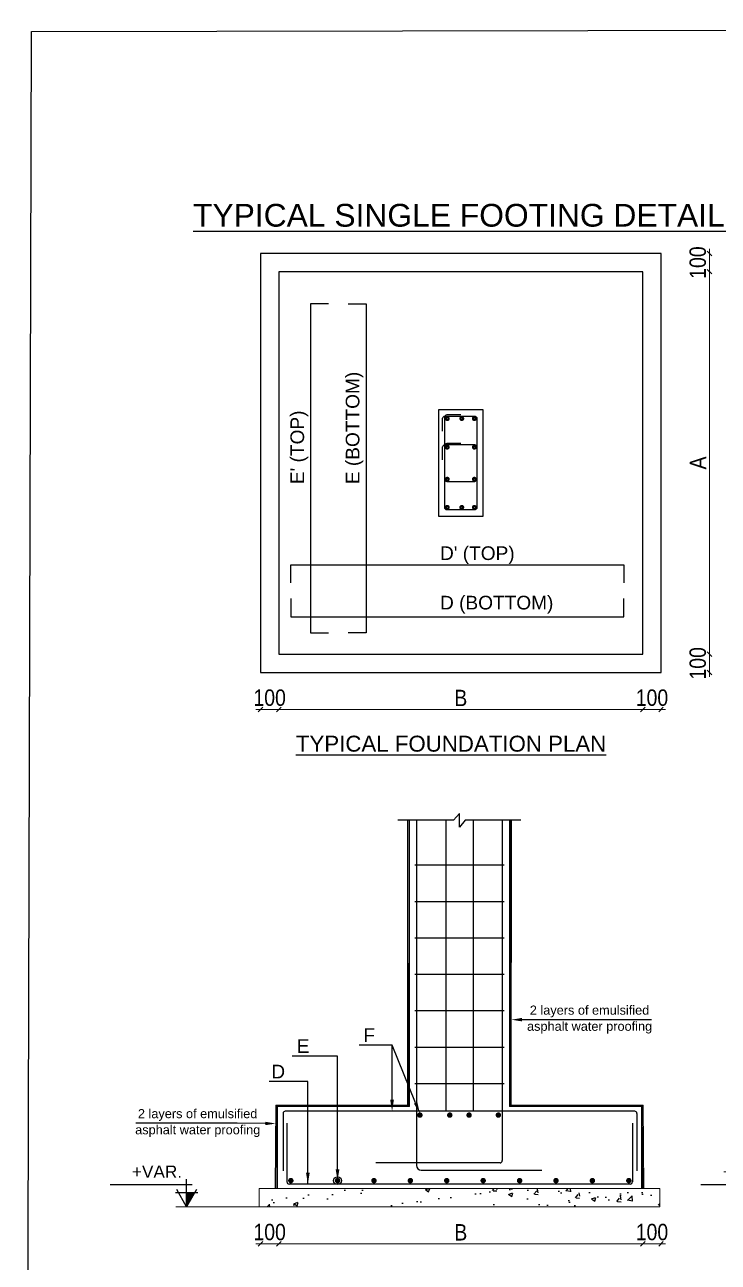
# Model space of a CAD drawing. Header units: metres. Extents: x -55 to 193, y -43 to 92.
# Drawn here: x 90.28 to 105.52, y 37.5 to 64.68 of the extents above; entities that cross this region are included whole.
import ezdxf
from ezdxf import colors
from ezdxf.entities.mleader import LeaderData, LeaderLine
from ezdxf.enums import TextEntityAlignment as Align
from ezdxf.math import Vec2, Vec3

# ---------------------------------------------------------------- set-up
doc = ezdxf.new("R2010")
doc.units = ezdxf.units.M
doc.header["$MEASUREMENT"] = 0
for name, color, linetype in [('A-LEVELS', 9, 'Continuous'), ('S-BAR DOT', 6, 'Continuous'), ('S-BLINDING LINE', 1, 'Continuous'), ('S-CONCRETE PLANS', 4, 'Continuous'), ('S-HATCH', 9, 'Continuous'), ('S-Leaders', 137, 'Continuous'), ('S-Steel', 3, 'Continuous'), ('S-SYMPOLS', 6, 'Continuous'), ('S-TEXT MAIN TITLE', 2, 'Continuous'), ('S-TEXT SUB TITLE', 2, 'Continuous')]:
    doc.layers.add(name, color=color, linetype=linetype)
for name, color, linetype, lineweight in [('S-CONCRETE', 2, 'Continuous', 15), ('S-CONCRETE DETAILS', 2, 'Continuous', 15), ('S-DIMENSIONS', 134, 'Continuous', 13), ('S-TEXT-STEEL', 255, 'Continuous', 15)]:
    doc.layers.add(name, color=color, linetype=linetype, lineweight=lineweight)
doc.styles.add('ARIAL', font='arial.ttf')
doc.styles.add('Site 1-200 (m)', font='arial.ttf', dxfattribs={"width": 0.85, "height": 0.2})
doc.styles.add('Tahoma', font='arial.ttf')
doc.linetypes.add('ZIGZAG', pattern='A,0.0001,-0.2,[131,ltypeshp.shx,S=0.2,R=0,X=-0.2,Y=0],-0.4,[131,ltypeshp.shx,S=0.2,R=180,X=0.2,Y=0],-0.2', length=0.8001)
doc.dimstyles.new('1-25--', dxfattribs={"dimtxt": 0.36, "dimasz": 0.1, "dimexe": 0.144, "dimexo": 0.144, "dimgap": 0.072, "dimtad": 1, "dimlfac": 0.25, "dimzin": 1, "dimdsep": 46, "dimtxsty": 'Site 1-200 (m)', "dimblk": 'OBLIQUE', "dimcen": 90, "dimse1": 1, "dimse2": 1, "dimclrd": 256, "dimclrt": 256, "dimadec": 3, "dimazin": 0, "dimtfac": 1, "dimtix": 1, "dimtmove": 2, "dimatfit": 3, "dimfxl": 0.144, "dimtolj": 1, "dimlwd": -1, "dimarcsym": 0})

# ---------------------------------------------------------------- blocks, each defined once
blk = doc.blocks.new('LEV')
at = {"layer": 'A-LEVELS'}
blk.add_hatch(color=254, dxfattribs=at).paths.add_polyline_path([(0.117, 0.203), (0, 0.203), (0, 0)])
for p, q in [((0, 0), (0, 0.405)), ((0.081, 0.324), (-1.119, 0.324)), ((0, 0.203), (-0.162, 0.203)), ((0, 0), (-0.145, 0.251)), ((0.145, 0.251), (0, 0)), ((0.162, 0.203), (0, 0.203))]:
    blk.add_line(p, q, dxfattribs=at)
blk = doc.blocks.new('ELEVATION LEVEL')
at = {"layer": 'A-LEVELS', "xscale": -1}
blk.add_blockref('LEV', (0, 0), dxfattribs=at)
at = {"layer": 'A-LEVELS', "style": 'ARIAL'}
blk.add_attdef('+651.35', (0.113, 0.425), '', height=0.22, rotation=359.9993, dxfattribs=at)
blk = doc.blocks.new('_OBLIQUE')
at = {"color": 0, "linetype": 'ByBlock'}
blk.add_line((-0.5, -0.5), (0.5, 0.5), dxfattribs=at)
blk = doc.blocks.new('*D53')
at = {"layer": 'S-DIMENSIONS', "transparency": 16777216}
for p, q in [((95.462, 49.641), (95.362, 49.641)), ((95.462, 49.641), (95.862, 49.641)), ((95.862, 49.641), (95.962, 49.641))]:
    blk.add_line(p, q, dxfattribs=at)
at = {"layer": 'S-DIMENSIONS', "transparency": 16777216, "xscale": 0.1, "yscale": 0.1, "zscale": 0.1}
blk.add_blockref('_OBLIQUE', (95.462, 49.641), dxfattribs=at)
at = {"layer": 'S-DIMENSIONS', "transparency": 16777216, "xscale": 0.1, "yscale": 0.1, "zscale": 0.1, "rotation": 180}
blk.add_blockref('_OBLIQUE', (95.862, 49.641), dxfattribs=at)
at = {"layer": 'S-DIMENSIONS', "transparency": 16777216, "insert": (95.662, 49.897), "char_height": 0.36, "attachment_point": 5, "style": 'Site 1-200 (m)'}
blk.add_mtext('\\A1;100', dxfattribs=at)
blk = doc.blocks.new('*D54')
at = {"layer": 'S-DIMENSIONS', "transparency": 16777216}
blk.add_line((95.862, 49.641), (103.862, 49.641), dxfattribs=at)
at = {"layer": 'S-DIMENSIONS', "transparency": 16777216, "xscale": 0.1, "yscale": 0.1, "zscale": 0.1, "rotation": 180}
blk.add_blockref('_OBLIQUE', (95.862, 49.641), dxfattribs=at)
at = {"layer": 'S-DIMENSIONS', "transparency": 16777216, "xscale": 0.1, "yscale": 0.1, "zscale": 0.1}
blk.add_blockref('_OBLIQUE', (103.862, 49.641), dxfattribs=at)
at = {"layer": 'S-DIMENSIONS', "transparency": 16777216, "insert": (99.862, 49.893), "char_height": 0.36, "attachment_point": 5, "style": 'Site 1-200 (m)'}
blk.add_mtext('\\A1;B', dxfattribs=at)
blk = doc.blocks.new('*D55')
at = {"layer": 'S-DIMENSIONS', "transparency": 16777216}
for p, q in [((103.862, 49.641), (103.762, 49.641)), ((103.862, 49.641), (104.262, 49.641)), ((104.262, 49.641), (104.362, 49.641))]:
    blk.add_line(p, q, dxfattribs=at)
at = {"layer": 'S-DIMENSIONS', "transparency": 16777216, "xscale": 0.1, "yscale": 0.1, "zscale": 0.1}
blk.add_blockref('_OBLIQUE', (103.862, 49.641), dxfattribs=at)
at = {"layer": 'S-DIMENSIONS', "transparency": 16777216, "xscale": 0.1, "yscale": 0.1, "zscale": 0.1, "rotation": 180}
blk.add_blockref('_OBLIQUE', (104.262, 49.641), dxfattribs=at)
at = {"layer": 'S-DIMENSIONS', "transparency": 16777216, "insert": (104.062, 49.897), "char_height": 0.36, "attachment_point": 5, "style": 'Site 1-200 (m)'}
blk.add_mtext('\\A1;100', dxfattribs=at)
blk = doc.blocks.new('*D56')
at = {"layer": 'S-DIMENSIONS', "transparency": 16777216}
for p, q in [((105.326, 50.853), (105.326, 50.953)), ((105.326, 50.453), (105.326, 50.853)), ((105.326, 50.453), (105.326, 50.353))]:
    blk.add_line(p, q, dxfattribs=at)
at = {"layer": 'S-DIMENSIONS', "transparency": 16777216, "xscale": 0.1, "yscale": 0.1, "zscale": 0.1}
for p, rotation in [((105.326, 50.853), 270), ((105.326, 50.453), 90)]:
    blk.add_blockref('_OBLIQUE', p, dxfattribs=dict(at, rotation=rotation))
at = {"layer": 'S-DIMENSIONS', "transparency": 16777216, "insert": (105.07, 50.653), "char_height": 0.36, "attachment_point": 5, "rotation": 90, "style": 'Site 1-200 (m)'}
blk.add_mtext('\\A1;100', dxfattribs=at)
blk = doc.blocks.new('*D57')
at = {"layer": 'S-DIMENSIONS', "transparency": 16777216}
blk.add_line((105.326, 50.853), (105.326, 59.253), dxfattribs=at)
at = {"layer": 'S-DIMENSIONS', "transparency": 16777216, "xscale": 0.1, "yscale": 0.1, "zscale": 0.1}
for p, rotation in [((105.326, 59.253), 90), ((105.326, 50.853), 270)]:
    blk.add_blockref('_OBLIQUE', p, dxfattribs=dict(at, rotation=rotation))
at = {"layer": 'S-DIMENSIONS', "transparency": 16777216, "insert": (105.074, 55.053), "char_height": 0.36, "attachment_point": 5, "rotation": 90, "style": 'Site 1-200 (m)'}
blk.add_mtext('\\A1;A', dxfattribs=at)
blk = doc.blocks.new('*D58')
at = {"layer": 'S-DIMENSIONS', "transparency": 16777216}
for p, q in [((105.326, 59.653), (105.326, 59.753)), ((105.326, 59.253), (105.326, 59.653)), ((105.326, 59.253), (105.326, 59.153))]:
    blk.add_line(p, q, dxfattribs=at)
at = {"layer": 'S-DIMENSIONS', "transparency": 16777216, "xscale": 0.1, "yscale": 0.1, "zscale": 0.1}
for p, rotation in [((105.326, 59.653), 270), ((105.326, 59.253), 90)]:
    blk.add_blockref('_OBLIQUE', p, dxfattribs=dict(at, rotation=rotation))
at = {"layer": 'S-DIMENSIONS', "transparency": 16777216, "insert": (105.07, 59.453), "char_height": 0.36, "attachment_point": 5, "rotation": 90, "style": 'Site 1-200 (m)'}
blk.add_mtext('\\A1;100', dxfattribs=at)
blk = doc.blocks.new('*D62')
at = {"layer": 'S-DIMENSIONS', "transparency": 16777216}
for p, q in [((95.462, 37.907), (95.362, 37.907)), ((95.462, 37.907), (95.862, 37.907)), ((95.862, 37.907), (95.962, 37.907))]:
    blk.add_line(p, q, dxfattribs=at)
at = {"layer": 'S-DIMENSIONS', "transparency": 16777216, "xscale": 0.1, "yscale": 0.1, "zscale": 0.1}
blk.add_blockref('_OBLIQUE', (95.462, 37.907), dxfattribs=at)
at = {"layer": 'S-DIMENSIONS', "transparency": 16777216, "xscale": 0.1, "yscale": 0.1, "zscale": 0.1, "rotation": 180}
blk.add_blockref('_OBLIQUE', (95.862, 37.907), dxfattribs=at)
at = {"layer": 'S-DIMENSIONS', "transparency": 16777216, "insert": (95.662, 38.163), "char_height": 0.36, "attachment_point": 5, "style": 'Site 1-200 (m)'}
blk.add_mtext('\\A1;100', dxfattribs=at)
blk = doc.blocks.new('*D63')
at = {"layer": 'S-DIMENSIONS', "transparency": 16777216}
blk.add_line((95.862, 37.907), (103.862, 37.907), dxfattribs=at)
at = {"layer": 'S-DIMENSIONS', "transparency": 16777216, "xscale": 0.1, "yscale": 0.1, "zscale": 0.1, "rotation": 180}
blk.add_blockref('_OBLIQUE', (95.862, 37.907), dxfattribs=at)
at = {"layer": 'S-DIMENSIONS', "transparency": 16777216, "xscale": 0.1, "yscale": 0.1, "zscale": 0.1}
blk.add_blockref('_OBLIQUE', (103.862, 37.907), dxfattribs=at)
at = {"layer": 'S-DIMENSIONS', "transparency": 16777216, "insert": (99.862, 38.159), "char_height": 0.36, "attachment_point": 5, "style": 'Site 1-200 (m)'}
blk.add_mtext('\\A1;B', dxfattribs=at)
blk = doc.blocks.new('*D64')
at = {"layer": 'S-DIMENSIONS', "transparency": 16777216}
for p, q in [((103.862, 37.907), (103.762, 37.907)), ((103.862, 37.907), (104.262, 37.907)), ((104.262, 37.907), (104.362, 37.907))]:
    blk.add_line(p, q, dxfattribs=at)
at = {"layer": 'S-DIMENSIONS', "transparency": 16777216, "xscale": 0.1, "yscale": 0.1, "zscale": 0.1}
blk.add_blockref('_OBLIQUE', (103.862, 37.907), dxfattribs=at)
at = {"layer": 'S-DIMENSIONS', "transparency": 16777216, "xscale": 0.1, "yscale": 0.1, "zscale": 0.1, "rotation": 180}
blk.add_blockref('_OBLIQUE', (104.262, 37.907), dxfattribs=at)
at = {"layer": 'S-DIMENSIONS', "transparency": 16777216, "insert": (104.062, 38.163), "char_height": 0.36, "attachment_point": 5, "style": 'Site 1-200 (m)'}
blk.add_mtext('\\A1;100', dxfattribs=at)

msp = doc.modelspace()

# ---------------------------------------------------------------- hatches: boundary and pattern name
at = {"layer": 'S-HATCH'}
h = msp.add_hatch(dxfattribs=at)
h.set_pattern_fill('AR-CONC', color=256, scale=0.005, style=0)
h.set_pattern_definition([(50, (6414.4456, 247.9721), (0.910923345, -0.07969543), [0.09525, -1.04775]), (355, (6414.4456, 247.9721), (-0.17621413, 0.95528321), [0.0762, -0.8382]), (100.451, (6414.5215, 247.9655), (0.73471251, 0.87558344), [0.08095, -0.89045]), (46.1842, (6414.4456, 248.2261), (1.3553952, -0.21021164), [0.142875, -1.571625]), (96.6356, (6414.5585, 248.2086), (1.18702117, 1.23712778), [0.121425, -1.335675]), (351.184, (6414.4456, 248.2261), (1.18702303, 1.2371256), [0.1143, -1.2573]), (21, (6414.5726, 248.1626), (0.7580744, -0.51132759), [0.09525, -1.04775]), (326, (6414.5726, 248.1626), (0.30901014, 0.92093983), [0.0762, -0.8382]), (71.4514, (6414.6358, 248.12), (1.06708245, 0.40961429), [0.08095, -0.89045]), (37.5, (6414.4456, 247.97213), (0.015443016, 0.422775194), [0, -0.82804, 0, -0.8509, 0, -0.841375]), (7.5, (6414.4456, 247.97213), (0.334098313, 0.500902874), [0, -0.48514, 0, -0.80899, 0, -0.320675]), (327.5, (6414.16238, 247.97213), (0.677952976, -0.02864372), [0, -0.3175, 0, -0.9906, 0, -1.31445]), (317.5, (6414.0354, 247.97213), (0.740645907, 0.127132455), [0, -0.41275, 0, -0.65786, 0, -0.93345])])
h.paths.add_polyline_path([(104.233, 39.119), (95.433, 39.119), (95.433, 38.719), (104.233, 38.719)])

# ---------------------------------------------------------------- linework, layer by layer
at = {"layer": 'S-BAR DOT', "const_width": 0.06}
for points in [[(99.541, 56.027, 1), (99.589, 56.027, 1)], [(99.908, 56.027, -1), (99.86, 56.027, -1)], [(100.184, 56.027, -1), (100.136, 56.027, -1)], [(99.541, 55.399, 1), (99.589, 55.399, 1)], [(100.184, 55.399, -1), (100.136, 55.399, -1)], [(99.541, 54.697, -1), (99.589, 54.697, -1)], [(100.184, 54.697, 1), (100.136, 54.697, 1)], [(99.541, 54.078, -1), (99.589, 54.078, -1)], [(99.908, 54.078, 1), (99.86, 54.078, 1)], [(100.184, 54.078, 1), (100.136, 54.078, 1)], [(98.994, 40.733, -1), (98.934, 40.733, -1)], [(99.65, 40.733, -1), (99.59, 40.733, -1)], [(100.074, 40.733, -1), (100.014, 40.733, -1)], [(100.718, 40.733, -1), (100.658, 40.733, -1)], [(96.158, 39.294, -1), (96.098, 39.294, -1)], [(97.184, 39.294, -1), (97.124, 39.294, -1)], [(97.984, 39.294, -1), (97.924, 39.294, -1)], [(98.784, 39.294, -1), (98.724, 39.294, -1)], [(99.584, 39.294, -1), (99.524, 39.294, -1)], [(100.384, 39.294, -1), (100.324, 39.294, -1)], [(101.184, 39.294, -1), (101.124, 39.294, -1)], [(101.984, 39.294, -1), (101.924, 39.294, -1)], [(102.784, 39.294, -1), (102.724, 39.294, -1)], [(103.584, 39.294, -1), (103.524, 39.294, -1)]]:
    msp.add_lwpolyline(points, format="xyb", close=True, dxfattribs=at)
at = {"layer": 'S-BLINDING LINE', "ltscale": 0.05}
msp.add_lwpolyline([(104.262, 59.653), (95.462, 59.653), (95.462, 50.453), (104.262, 50.453)], close=True, dxfattribs=at)
at = {"layer": 'S-CONCRETE'}
msp.add_line((95.433, 38.719), (93.6, 38.719), dxfattribs=at)
for points in [[(95.782, 39.119), (95.8, 40.954), (98.694, 40.954), (98.689, 47.207)], [(103.884, 39.119), (103.866, 40.954), (100.972, 40.954), (100.977, 47.207)]]:
    msp.add_lwpolyline(points, dxfattribs=at)
at = {"layer": 'S-CONCRETE DETAILS', "ltscale": 0.05}
for p, q in [((98.732, 47.207), (98.732, 40.919)), ((100.934, 47.207), (100.934, 40.919)), ((98.732, 40.919), (95.833, 40.919)), ((95.833, 40.919), (95.833, 39.119)), ((103.833, 40.919), (100.934, 40.919)), ((103.833, 40.919), (103.833, 39.119)), ((104.233, 39.119), (95.433, 39.119)), ((95.433, 39.119), (95.433, 38.719)), ((104.233, 39.119), (104.233, 38.719)), ((104.233, 38.719), (95.433, 38.719))]:
    msp.add_line(p, q, dxfattribs=at)
at = {"layer": 'S-CONCRETE PLANS', "elevation": 26.423}
msp.add_lwpolyline([(90.431, 64.525), (171.925, 64.675), (171.925, 11.425), (90.281, 11.425)], close=True, dxfattribs=at)
at = {"layer": 'S-CONCRETE PLANS', "ltscale": 0.05}
for points in [[(103.862, 59.253), (95.862, 59.253), (95.862, 50.853), (103.862, 50.853)], [(99.371, 53.885), (100.353, 53.885), (100.353, 56.22), (99.371, 56.22)]]:
    msp.add_lwpolyline(points, close=True, dxfattribs=at)
at = {"layer": 'S-HATCH', "linetype": 'ZIGZAG', "ltscale": 0.1}
for points in [[(95.802, 39.119), (95.82, 40.934), (98.714, 40.934), (98.709, 47.207)], [(103.864, 39.119), (103.846, 40.934), (100.952, 40.934), (100.957, 47.207)]]:
    msp.add_lwpolyline(points, dxfattribs=at)
at = {"layer": 'S-Leaders', "ltscale": 0.05}
for p, q in [((96.502, 41.468), (95.802, 41.468)), ((96.502, 39.219), (96.502, 41.468))]:
    msp.add_line(p, q, dxfattribs=at)
msp.add_circle((97.154, 39.294), 0.0863, dxfattribs=at)
at = {"layer": 'S-Steel', "ltscale": 0.05}
for p, q in [((98.892, 47.207), (98.892, 39.625)), ((99.533, 47.207), (99.533, 40.819)), ((100.133, 47.207), (100.133, 40.819)), ((100.774, 47.207), (100.774, 39.734)), ((95.956, 40.769), (95.956, 39.507)), ((103.683, 40.819), (96.006, 40.819)), ((103.733, 40.769), (103.733, 39.507)), ((96.042, 40.557), (96.042, 39.269)), ((103.633, 40.557), (103.633, 39.269)), ((100.724, 39.684), (97.994, 39.684)), ((98.992, 39.525), (101.639, 39.525)), ((103.583, 39.219), (96.092, 39.219))]:
    msp.add_line(p, q, dxfattribs=at)
at = {"layer": 'S-Steel'}
for p, q in [((100.814, 46.219), (98.852, 46.219)), ((100.814, 45.419), (98.852, 45.419)), ((100.814, 44.619), (98.852, 44.619)), ((100.814, 43.819), (98.852, 43.819)), ((100.814, 43.019), (98.852, 43.019)), ((100.814, 42.219), (98.852, 42.219)), ((100.814, 41.419), (98.852, 41.419))]:
    msp.add_line(p, q, dxfattribs=at)
for points in [[(96.957, 58.546), (96.557, 58.546), (96.557, 51.32), (96.957, 51.32)], [(97.385, 58.546), (97.785, 58.546), (97.785, 51.32), (97.385, 51.32)], [(96.126, 52.419), (96.126, 52.819), (103.441, 52.819), (103.441, 52.419)], [(96.126, 52.073), (96.126, 51.673), (103.441, 51.673), (103.441, 52.073)]]:
    msp.add_lwpolyline(points, dxfattribs=at)
for points in [[(99.462, 55.748), (99.462, 56.027, -0.414214), (99.519, 56.083), (100.16, 56.083, -0.414214), (100.216, 56.027), (100.216, 54.078, -0.414214), (100.16, 54.022), (99.565, 54.022, -0.414214), (99.508, 54.078), (99.508, 56.058, -0.414214), (99.565, 56.115), (99.861, 56.115)], [(99.462, 55.12), (99.462, 55.399, -0.414214), (99.519, 55.456), (100.16, 55.456, -0.414214), (100.216, 55.399), (100.216, 54.697, -0.414214), (100.16, 54.641), (99.565, 54.641, -0.414214), (99.508, 54.697), (99.508, 55.43, -0.414214), (99.565, 55.487), (99.861, 55.487)]]:
    msp.add_lwpolyline(points, format="xyb", dxfattribs=at)
at = {"layer": 'S-Steel', "ltscale": 0.05}
for centre, radius, start, end in [((96.006, 40.769), 0.05, 90, 180), ((98.992, 39.625), 0.1, 180, 270), ((96.092, 39.269), 0.05, 180, 270)]:
    msp.add_arc(centre, radius, start, end, dxfattribs=at)
at = {"layer": 'S-Steel'}
for centre, start, end in [((103.683, 40.769), 0, 90), ((100.724, 39.734), 270, 0), ((103.583, 39.269), 270, 0)]:
    msp.add_arc(centre, 0.05, start, end, dxfattribs=at)
at = {"layer": 'S-SYMPOLS'}
msp.add_lwpolyline([(101.184, 47.207), (99.96, 47.207), (99.833, 47.054), (99.833, 47.359), (99.701, 47.207), (98.482, 47.207)], dxfattribs=at)

# ---------------------------------------------------------------- block references
at = {"layer": 'A-LEVELS'}
ref = msp.add_blockref('ELEVATION LEVEL', (93.838, 38.719), dxfattribs=dict(at, xscale=-1.5, yscale=1.5, zscale=1.5))
ref.add_attrib('+651.35', '+VAR.', (92.637, 39.356), dxfattribs={"height": 0.27, "rotation": 0.0007, "style": 'ARIAL'})
ref = msp.add_blockref('ELEVATION LEVEL', (106.818, 38.719), dxfattribs=dict(at, xscale=-1.5, yscale=1.5, zscale=1.5))
ref.add_attrib('+651.35', '+VAR.', (105.616, 39.356), dxfattribs={"height": 0.27, "rotation": 0.0007, "style": 'ARIAL'})

# ---------------------------------------------------------------- texts
at = {"layer": 'S-TEXT MAIN TITLE', "style": 'Tahoma'}
msp.add_text('%%UTYPICAL SINGLE FOOTING DETAILS', height=0.5, dxfattribs=at).set_placement((100.053, 60.242), align=Align.CENTER)
at = {"layer": 'S-TEXT SUB TITLE', "style": 'Tahoma'}
msp.add_text('%%UTYPICAL FOUNDATION PLAN', height=0.35, dxfattribs=at).set_placement((96.239, 48.714))
at = {"layer": 'S-TEXT-STEEL', "style": 'Tahoma'}
for s, p in [('E (BOTTOM)', (97.634, 54.588)), ("E' (TOP)", (96.419, 54.588))]:
    msp.add_text(s, height=0.3, rotation=90, dxfattribs=at).set_placement(p)
for s, height, p in [("D' (TOP)", 0.3, (99.406, 52.922)), ('D (BOTTOM)', 0.3, (99.406, 51.836)), ('2 layers of emulsified   ', 0.2, (101.379, 42.938)), ('asphalt water proofing', 0.2, (101.318, 42.584)), ('E', 0.3, (96.259, 42.1)), ('F', 0.3, (97.721, 42.34)), ('D', 0.3, (95.699, 41.539)), ('2 layers of emulsified   ', 0.2, (92.768, 40.665)), ('asphalt water proofing', 0.2, (92.708, 40.311))]:
    msp.add_text(s, height=height, dxfattribs=at).set_placement(p)

# ---------------------------------------------------------------- dimensions: what is measured, and where the dimension line sits
at = {"layer": 'S-DIMENSIONS'}
for base, p1, p2, text, picture, middle in [((105.326, 59.653), (103.862, 59.253), (104.262, 59.653), '100', '*D58', (105.07, 59.453)), ((105.326, 59.253), (103.862, 50.853), (103.862, 59.253), 'A', '*D57', (105.074, 55.053)), ((105.326, 50.853), (103.837, 50.453), (103.862, 50.853), '100', '*D56', (105.07, 50.653))]:
    dim = msp.add_linear_dim(base=base, p1=p1, p2=p2, angle=90, text=text, dimstyle='1-25--', dxfattribs=at)
    dim.commit()
    dim.dimension.update_dxf_attribs({"geometry": picture, "text_midpoint": middle})
for base, p1, p2, text, picture, middle in [((95.862, 49.641), (95.462, 50.453), (95.862, 50.853), '100', '*D53', (95.662, 49.897)), ((103.862, 49.641), (95.862, 50.853), (103.862, 50.853), 'B', '*D54', (99.862, 49.893)), ((104.262, 49.641), (103.862, 50.853), (104.262, 50.453), '100', '*D55', (104.062, 49.897)), ((95.862, 37.907), (95.462, 38.719), (95.862, 39.119), '100', '*D62', (95.662, 38.163)), ((103.862, 37.907), (95.862, 39.119), (103.862, 39.119), 'B', '*D63', (99.862, 38.159)), ((104.262, 37.907), (103.862, 39.119), (104.262, 38.719), '100', '*D64', (104.062, 38.163))]:
    dim = msp.add_linear_dim(base=base, p1=p1, p2=p2, text=text, dimstyle='1-25--', dxfattribs=at)
    dim.commit()
    dim.dimension.update_dxf_attribs({"geometry": picture, "text_midpoint": middle})

# ---------------------------------------------------------------- leaders
at = {"layer": 'S-Leaders', "ltscale": 0.05}
ml = msp.add_multileader_mtext('Standard', dxfattribs=at)
ml.set_content('{\\fISOCPEUR|b0|i0|c0|p34; }', color=256, style='Tahoma')
ml.set_leader_properties(color=256)
ml.build(insert=Vec2(0, 0))
ml.multileader.update_dxf_attribs({"text_left_attachment_type": 6, "text_right_attachment_type": 6, "dogleg_length": 5, "arrow_head_size": 0.23})
ctx = ml.context
ctx.base_point, ctx.char_height, ctx.arrow_head_size, ctx.landing_gap_size, ctx.plane_origin = Vec3(103.968, 42.834), 0.2, 0.23, 0.02, Vec3(100.764, 42.827)
ctx.left_attachment, ctx.right_attachment, ctx.attachment_type = 6, 6, 1
notes = []
notes.append((ctx, [(0, (1, 1, 0), (101.821, 42.834), (1, 0), 2.147, [(0, [(100.974, 42.827)], 0, [])])]))
ctx.mtext.insert, ctx.mtext.flow_direction = Vec3(103.988, 43.034), 5
ml = msp.add_multileader_mtext('Standard', dxfattribs=at)
ml.set_content('', color=256, style='Tahoma')
ml.set_leader_properties()
ml.build(insert=Vec2(0, 0))
ml.multileader.update_dxf_attribs({"text_right_attachment_type": 6, "dogleg_length": 0.1, "arrow_head_size": 0.25})
ctx = ml.context
ctx.base_point, ctx.char_height, ctx.arrow_head_size, ctx.landing_gap_size, ctx.plane_origin = Vec3(97.541, 42.359), 0.18, 0.25, 0.09, Vec3(98.964, 40.77)
ctx.right_attachment, ctx.text_align_type = 6, 2
notes.append((ctx, [(0, (1, 1, 0), (98.352, 42.269), (-1, 0), 0.631, [(0, [(98.964, 40.77), (98.352, 42.269)], 0, []), (1, [(98.352, 40.819)], 0, [])])]))
ctx.mtext.insert, ctx.mtext.alignment, ctx.mtext.flow_direction = Vec3(97.631, 42.449), 3, 5
ml = msp.add_multileader_mtext('Standard', dxfattribs=at)
ml.set_content('', color=256, style='Tahoma')
ml.set_leader_properties()
ml.build(insert=Vec2(0, 0))
ml.multileader.update_dxf_attribs({"text_right_attachment_type": 6, "dogleg_length": 0.36, "arrow_head_size": 0.25})
ctx = ml.context
ctx.base_point, ctx.char_height, ctx.arrow_head_size, ctx.landing_gap_size, ctx.plane_origin = Vec3(96.066, 42.119), 0.18, 0.25, 0.09, Vec3(97.154, 39.294)
ctx.right_attachment, ctx.text_align_type = 6, 2
notes.append((ctx, [(0, (1, 1, 0), (96.406, 42.029), (-1, 0), 0.16, [(0, [(97.154, 39.294), (97.154, 42.029)], 0, [])])]))
ctx.mtext.insert, ctx.mtext.alignment, ctx.mtext.flow_direction = Vec3(96.156, 42.209), 3, 5
ml = msp.add_multileader_mtext('Standard', dxfattribs=at)
ml.set_content('', color=256, style='Tahoma')
ml.set_leader_properties()
ml.build(insert=Vec2(0, 0))
ml.multileader.update_dxf_attribs({"text_right_attachment_type": 6, "dogleg_length": 0.36, "arrow_head_size": 0.25})
ctx = ml.context
ctx.base_point, ctx.char_height, ctx.arrow_head_size, ctx.landing_gap_size, ctx.plane_origin = Vec3(95.562, 41.558), 0.18, 0.25, 0.09, Vec3(96.502, 39.219)
ctx.right_attachment, ctx.text_align_type = 6, 2
notes.append((ctx, [(0, (1, 1, 0), (95.902, 41.468), (-1, 0), 0.16, [(0, [(96.502, 39.219), (96.502, 41.468)], 0, [])])]))
ctx.mtext.insert, ctx.mtext.alignment, ctx.mtext.flow_direction = Vec3(95.652, 41.648), 3, 5
ml = msp.add_multileader_mtext('Standard', dxfattribs=at)
ml.set_content('{\\fISOCPEUR|b0|i0|c0|p34; }', color=256, style='Tahoma')
ml.set_leader_properties(color=256)
ml.build(insert=Vec2(0, 0))
ml.multileader.update_dxf_attribs({"text_left_attachment_type": 6, "text_right_attachment_type": 6, "dogleg_length": 5, "arrow_head_size": 0.23})
ctx = ml.context
ctx.base_point, ctx.char_height, ctx.arrow_head_size, ctx.landing_gap_size, ctx.plane_origin = Vec3(92.642, 40.554), 0.2, 0.23, 0.02, Vec3(96.006, 40.547)
ctx.left_attachment, ctx.right_attachment, ctx.attachment_type = 6, 6, 1
notes.append((ctx, [(0, (1, 1, 0), (94.949, 40.554), (-1, 0), 2.147, [(0, [(95.796, 40.547)], 0, [])])]))
ctx.mtext.insert, ctx.mtext.flow_direction = Vec3(92.662, 40.754), 5
for ctx, leaders in notes:
    for number, flags, end, landing, length, lines in leaders:
        leader = LeaderData()
        leader.index, (leader.has_last_leader_line, leader.has_dogleg_vector, leader.attachment_direction) = number, flags
        leader.last_leader_point, leader.dogleg_vector, leader.dogleg_length = Vec3(end), Vec3(landing), length
        for number, points, colour, breaks in lines:
            line = LeaderLine()
            line.index, line.vertices, line.color, line.breaks = number, Vec3.list(points), colors.encode_raw_color(colour), breaks
            leader.lines.append(line)
        ctx.leaders.append(leader)

doc.saveas('drawing.dxf')
